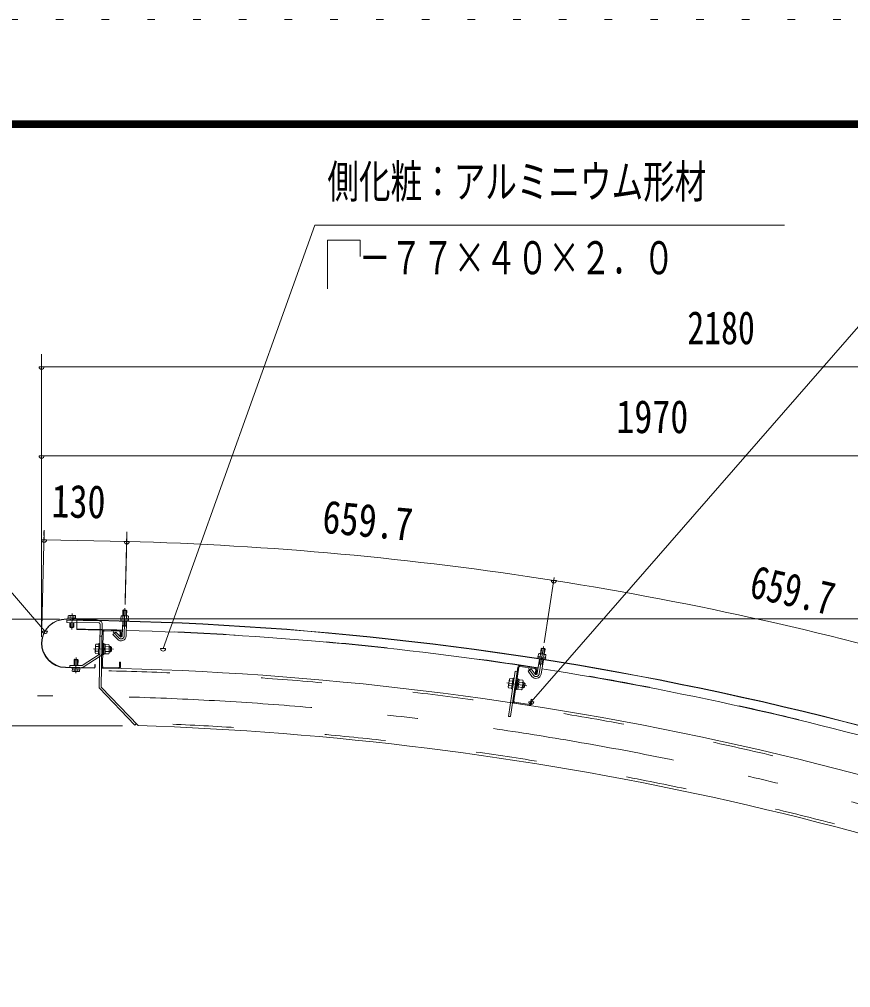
# Model space of a CAD drawing. Units: millimetres, scale not verified, with parts at other scales. Extents: x -25848 to 25858, y -10500 to 10500.
# Drawn here: x 15634 to 18906, y 6689 to 10500 of the extents above; entities that cross this region are included whole.
import ezdxf
from ezdxf.enums import TextEntityAlignment as Align

# ---------------------------------------------------------------- set-up
doc = ezdxf.new("R2010")
doc.units = ezdxf.units.MM
doc.header["$LTSCALE"] = 60
for name, pattern in [('USER2', [10, 4, -6]), ('USER3', [24, 12, -5, 2, -5]), ('USER4', [3, 0.5, -2.5])]:
    doc.linetypes.add(name, pattern=pattern)
for name, color, linetype, lineweight in [('0-6_2-02BOLD', 7, 'Continuous', 18), ('0-7_2-12HIDDEN', 3, 'USER2', 18), ('0-8_2-22CENTER', 3, 'USER3', 18), ('0-9_2-42THIN', 4, 'Continuous', 18), ('0-A_2-52DIM', 3, 'Continuous', 18), ('0-C_F-F1PAPER', 5, 'Continuous', 18), ('0-D_F-E_J_ADD', 5, 'USER4', 18)]:
    doc.layers.add(name, color=color, linetype=linetype, lineweight=lineweight)
doc.styles.add('ＭＳ ゴシック', font='')
doc.styles.get('ＭＳ ゴシック').set_extended_font_data('MS Gothic')

msp = doc.modelspace()

# ---------------------------------------------------------------- linework, layer by layer
at = {"layer": '0-6_2-02BOLD'}
for p, q in [((16041.5, 8152.91), (16042.05, 8173.27)), ((16044.61, 8175.71), (16042.05, 8173.27)), ((16057.04, 8172.87), (16042.05, 8173.27)), ((16054.61, 8175.44), (16044.61, 8175.71)), ((16057.04, 8172.87), (16054.61, 8175.44)), ((16056.5, 8152.51), (16057.04, 8172.87)), ((15819.29, 8138.85), (15936.02, 8136.51)), ((15936.04, 8137.76), (15819.31, 8140.1)), ((15820.96, 8134.81), (15820.8, 8126.82)), ((15947.77, 8124.28), (15820.8, 8126.82)), ((15947.93, 8132.27), (15820.96, 8134.81)), ((15826.88, 8152.69), (15826.71, 8143.95)), ((15829.09, 8153.91), (15826.88, 8152.69)), ((15853.59, 8153.42), (15829.09, 8153.91)), ((15832.94, 8108.82), (15833.3, 8126.57)), ((15833.45, 8134.57), (15833.54, 8138.56)), ((15834.1, 8152.54), (15833.92, 8143.81)), ((15847.94, 8108.52), (15848.29, 8126.27)), ((15848.53, 8152.26), (15848.35, 8143.52)), ((15848.45, 8134.26), (15848.53, 8138.26)), ((15856.76, 8143.35), (15856.68, 8139.35)), ((15860.99, 8136.12), (15860.53, 8098.63)), ((15936.04, 8137.76), (15936.02, 8136.51)), ((15952.67, 8119.18), (15947.67, 7868.91)), ((15960.67, 8119.02), (15955.73, 7872.07)), ((16033.04, 8140.63), (16032.95, 8136.88)), ((16032.95, 8136.88), (16064.18, 8136.04)), ((16034.14, 8136.85), (16034.03, 8132.85)), ((16034.03, 8132.85), (16062.88, 8132.08)), ((16036.75, 8153.04), (16061.24, 8152.38)), ((16039.38, 8073.88), (16040.92, 8131.41)), ((16041.75, 8151.64), (16041.45, 8140.41)), ((16054.38, 8073.48), (16055.92, 8131.01)), ((16056.18, 8151.25), (16055.88, 8140.02)), ((16061.24, 8152.38), (16063.39, 8151.06)), ((16062.99, 8136.08), (16062.88, 8132.08)), ((16063.39, 8151.06), (16063.09, 8139.82)), ((15847.93, 8108.52), (15832.94, 8108.82)), ((15835.39, 8106.27), (15832.94, 8108.82)), ((15835.39, 8106.27), (15845.39, 8106.07)), ((15847.93, 8108.52), (15845.39, 8106.07)), ((15964.07, 8088.94), (15961.39, 7954.97)), ((15968.15, 8092.86), (16027.14, 8091.68)), ((15968.23, 8096.86), (16027.21, 8095.68)), ((16013.56, 8088.71), (16002.67, 8078.39)), ((16030.75, 8070.57), (16013.56, 8088.71)), ((16031.06, 8087.6), (16030.71, 8070.61)), ((16035.05, 8087.52), (16034.72, 8070.53)), ((16040.43, 8112.99), (16055.43, 8112.59)), ((15933.3, 8038.3), (15935.1, 8041.28)), ((15935.1, 8041.28), (15947.11, 8041.04)), ((15947.16, 8043.52), (15946.3, 8001.03)), ((15947.16, 8043.52), (15951.15, 8043.44)), ((15959.73, 8072.03), (15951.73, 8072.19)), ((15967.15, 8043.12), (15963.15, 8043.2)), ((15967.12, 8041.37), (15972.12, 8041.27)), ((15972.12, 8041.27), (15971.34, 8002.28)), ((16019.86, 8060.25), (16002.67, 8078.39)), ((16030.71, 8070.61), (16034.72, 8070.53)), ((15934.54, 8013.14), (15946.55, 8012.9)), ((15934.91, 8031.9), (15946.92, 8031.66)), ((15971.72, 8021.78), (15966.63, 8016.88)), ((15966.73, 8021.88), (15971.83, 8026.78)), ((15986.04, 8012.11), (15971.54, 8012.4)), ((15986.42, 8030.87), (15971.91, 8031.16)), ((15986.61, 8040.25), (15972.1, 8040.54)), ((15988.29, 8037.2), (15986.61, 8040.25)), ((15993.17, 8031.35), (15988.18, 8031.45)), ((15993.17, 8031.35), (15992.77, 8011.35)), ((15993.17, 8031.35), (15996.84, 8027.52)), ((15996.6, 8015.03), (15996.84, 8027.52)), ((17680.65, 8004.17), (17704.86, 8000.37)), ((17685.35, 8003.44), (17688.51, 8023.56)), ((17703.32, 8021.24), (17688.51, 8023.56)), ((17700.17, 8001.11), (17703.32, 8021.24)), ((15850.34, 7978.95), (15849.91, 7957.2)), ((15850.35, 7978.95), (15852.9, 7981.39)), ((15850.35, 7978.95), (15865.34, 7978.64)), ((15862.89, 7981.19), (15852.9, 7981.39)), ((15862.89, 7981.19), (15865.34, 7978.64)), ((15865.34, 7978.64), (15864.91, 7956.9)), ((15881.26, 7957.41), (15948.06, 8000.04)), ((15885.56, 7950.67), (15952.37, 7993.3)), ((15946.3, 8001.03), (15950.31, 8000.95)), ((15966.34, 8002.38), (15971.34, 8002.28)), ((16028.71, 7970.63), (16028.37, 7953.63)), ((16028.71, 7970.63), (16032.71, 7970.55)), ((16032.71, 7970.55), (16032.37, 7953.55)), ((17673.09, 7925.33), (17682.01, 7982.19)), ((17675.98, 7988.46), (17675.35, 7984.51)), ((17675.35, 7984.51), (17703.88, 7980.03)), ((17675.38, 7992.35), (17706.26, 7987.5)), ((17685.43, 8002.15), (17683.69, 7991.05)), ((17687.91, 7923.01), (17696.83, 7979.87)), ((17699.69, 7999.91), (17697.95, 7988.81)), ((17704.49, 7983.98), (17703.88, 7980.03)), ((17704.86, 8000.37), (17706.82, 7998.79)), ((17706.82, 7998.79), (17705.08, 7987.69)), ((17706.26, 7987.5), (17705.67, 7983.8)), ((15815.48, 7948.64), (15928.46, 7946.38)), ((15815.51, 7949.89), (15928.49, 7947.63)), ((15841.52, 7944.11), (15841.6, 7948.11)), ((15844.7, 7934.05), (15869.19, 7933.56)), ((15849.75, 7935.21), (15849.93, 7943.95)), ((15864.19, 7934.92), (15864.36, 7943.66)), ((15869.19, 7933.56), (15871.4, 7934.78)), ((15871.4, 7934.78), (15871.58, 7943.51)), ((15931.26, 7961.32), (15931.03, 7950.08)), ((15931.26, 7961.32), (15932.51, 7961.3)), ((15932.51, 7961.3), (15932.29, 7950.05)), ((15965.23, 7946.89), (16024.22, 7945.71)), ((15965.31, 7950.89), (16024.29, 7949.71)), ((17585.95, 7934.92), (17559.25, 7756.91)), ((17596.38, 7950.55), (17567.16, 7755.72)), ((17600.34, 7949.95), (17580.46, 7817.43)), ((17593.86, 7933.73), (17585.95, 7934.92)), ((17604.88, 7953.31), (17663.23, 7944.56)), ((17605.48, 7957.27), (17663.83, 7948.52)), ((17649.38, 7943.36), (17637.26, 7934.53)), ((17651.98, 7914.32), (17637.26, 7934.53)), ((17664.11, 7923.16), (17649.38, 7943.36)), ((17666.6, 7940.02), (17664.08, 7923.2)), ((17670.55, 7939.42), (17668.03, 7922.61)), ((17679.15, 7963.99), (17693.98, 7961.66)), ((17563.31, 7903.68), (17558.64, 7872.53)), ((17564.09, 7897.13), (17575.97, 7895.34)), ((17577.73, 7907.08), (17581.68, 7906.49)), ((17597.5, 7904.11), (17593.55, 7904.71)), ((17602.19, 7901.64), (17596.41, 7863.07)), ((17597.25, 7902.38), (17602.19, 7901.64)), ((17615.04, 7889.48), (17600.69, 7891.64)), ((17616.43, 7898.76), (17602.08, 7900.91)), ((17617.71, 7895.52), (17616.43, 7898.76)), ((17621.8, 7889.09), (17616.85, 7889.84)), ((17621.8, 7889.09), (17618.83, 7869.32)), ((17621.8, 7889.09), (17624.95, 7884.83)), ((17664.08, 7923.2), (17668.03, 7922.61)), ((16101.37, 7720.48), (15955.73, 7872.07)), ((17558.64, 7872.53), (17559.92, 7869.29)), ((17559.92, 7869.29), (17571.79, 7867.51)), ((17561.31, 7878.57), (17573.18, 7876.79)), ((17591.46, 7863.82), (17596.41, 7863.07)), ((17599.3, 7882.36), (17593.61, 7878.15)), ((17594.35, 7883.1), (17600.04, 7887.3)), ((17612.26, 7870.93), (17597.91, 7873.08)), ((17618.83, 7869.32), (17613.89, 7870.06)), ((17623.1, 7872.47), (17618.83, 7869.32)), ((17623.1, 7872.47), (17624.95, 7884.83)), ((17583.83, 7812.89), (17642.18, 7804.13)), ((17649.24, 7824.31), (17646.72, 7807.5)), ((17649.24, 7824.31), (17653.2, 7823.72)), ((17653.2, 7823.72), (17650.68, 7806.9)), ((17583.23, 7808.93), (17641.58, 7800.18)), ((17559.25, 7756.91), (17567.16, 7755.72))]:
    msp.add_line(p, q, dxfattribs=at)
for points in [[(15856.76, 8143.35), (15825.52, 8143.98), (15825.44, 8139.98)], [(15853.59, 8153.42), (15855.74, 8152.11), (15855.57, 8143.38)], [(16033.04, 8140.63), (16064.28, 8139.79), (16064.18, 8136.04)], [(16036.75, 8153.04), (16034.54, 8151.84), (16034.24, 8140.6)], [(15967.15, 8043.12), (15966.3, 8000.63), (15962.3, 8000.71)], [(15933.3, 8038.3), (15932.67, 8006.81), (15934.35, 8003.76), (15946.36, 8003.52)], [(15988.29, 8037.2), (15987.66, 8005.71), (15985.86, 8002.72), (15971.35, 8003.02)], [(15996.6, 8015.03), (15992.77, 8011.35), (15987.77, 8011.45)], [(17680.65, 8004.17), (17678.3, 8003.27), (17676.56, 7992.16)], [(17703.32, 8021.24), (17701.24, 8024.09), (17691.36, 8025.65), (17688.51, 8023.56)], [(17675.38, 7992.35), (17674.8, 7988.64), (17705.67, 7983.8)], [(15878.47, 7956.63), (15832.41, 7957.55), (15832.26, 7949.55)], [(15841.52, 7944.11), (15872.77, 7943.49), (15872.85, 7947.49)], [(15844.7, 7934.05), (15842.54, 7935.35), (15842.71, 7944.09)], [(17563.31, 7903.68), (17565.48, 7906.4), (17577.36, 7904.62)], [(17577.73, 7907.08), (17571.43, 7865.05), (17575.38, 7864.46)], [(17597.5, 7904.11), (17591.21, 7862.08), (17587.25, 7862.68)], [(17617.71, 7895.52), (17613.04, 7864.37), (17610.87, 7861.65), (17596.52, 7863.8)], [(16094.29, 7727.84), (16088.52, 7722.3), (15947.67, 7868.91)]]:
    msp.add_lwpolyline(points, dxfattribs=at)
for centre, radius, start, end in [((15817.4, 8044.37), 95.75, 88.854, 268.854), ((15817.4, 8044.37), 94.5, 88.854, 268.854), ((15830.4, 8148.09), 5.79, 50.30775, 88.854), ((15840.91, 8132.39), 21.27, 69.02267, 108.68311), ((15852.05, 8147.65), 5.79, 88.854, 127.38544), ((15705, -4661.8), 12797.62, 65.66528, 89.30167), ((15705, -4661.8), 12798.88, 65.66528, 89.30167), ((15947.67, 8119.28), 5, 358.854, 88.854), ((15947.67, 8119.28), 13, 358.854, 88.854), ((16038.02, 8147.21), 5.79, 49.93085, 88.46228), ((16048.43, 8131.44), 21.27, 68.63316, 108.29361), ((16059.66, 8146.63), 5.79, 88.46228, 127.00851), ((15705, -4661.8), 12761.37, 88.49597, 89.30167), ((15968.07, 8088.86), 8, 88.854, 178.854), ((15968.07, 8088.86), 4, 88.854, 178.854), ((16027.06, 8087.68), 4, 358.854, 88.854), ((16027.06, 8087.68), 8, 358.854, 88.854), ((15705, -4661.8), 12761.37, 81.1133, 88.42862), ((16034.38, 8074.01), 20, 223.46228, 358.48836), ((16034.38, 8074.01), 5, 223.46228, 358.51442), ((15939.89, 8008.34), 7.19, 138.12717, 178.854), ((15959.13, 8022.03), 26.15, 157.82858, 199.87939), ((15940.46, 8036.48), 7.19, 178.854, 219.58083), ((15945.37, 8004.26), 5, 302.54407, 358.854), ((15945.37, 8004.26), 13, 302.54407, 358.854), ((15961.83, 8021.98), 26.15, 337.82858, 19.87941), ((15980.51, 8007.52), 7.19, 358.854, 39.58083), ((15981.07, 8035.67), 7.19, 318.12717, 358.854), ((17681.16, 7998.23), 5.79, 42.54817, 81.07961), ((17689.46, 7981.26), 21.27, 61.25049, 100.91093), ((17702.55, 7994.88), 5.79, 81.07961, 119.62584), ((15846.24, 7939.81), 5.79, 268.854, 307.38544), ((15857.37, 7955.08), 21.27, 249.02267, 288.68311), ((15867.88, 7939.38), 5.79, 230.30775, 268.854), ((15878.57, 7961.63), 13, 268.854, 302.54407), ((15878.57, 7961.63), 5, 268.854, 302.54407), ((15928.53, 7950.13), 3.75, 268.854, 358.854), ((15928.53, 7950.13), 2.5, 268.854, 358.854), ((15705, -4661.8), 12611.38, 65.80466, 88.854), ((15965.39, 7954.89), 8, 178.854, 268.854), ((15965.39, 7954.89), 4, 178.854, 268.854), ((16024.38, 7953.71), 8, 268.854, 358.854), ((16024.38, 7953.71), 4, 268.854, 358.854), ((17604.29, 7949.36), 8, 81.47133, 171.47133), ((17604.29, 7949.36), 4, 81.47133, 171.47133), ((17662.64, 7940.61), 4, 351.47133, 81.47133), ((17662.64, 7940.61), 8, 351.47133, 81.47133), ((15705, -4661.8), 12761.37, 73.73062, 81.04594), ((17586.84, 7884.23), 26.15, 150.44592, 192.49673), ((17570.18, 7900.96), 7.19, 171.47133, 212.19815), ((17589.51, 7883.83), 26.15, 330.44592, 12.49673), ((17610.35, 7894.93), 7.19, 310.74449, 351.47133), ((17668.15, 7926.1), 20, 216.07961, 351.10568), ((17668.15, 7926.1), 5, 216.07961, 351.13176), ((17566, 7873.12), 7.19, 130.74449, 171.47133), ((17606.17, 7867.1), 7.19, 351.47133, 32.19815), ((17584.42, 7816.84), 8, 171.47133, 261.47133), ((17584.42, 7816.84), 4, 171.47133, 261.47133), ((17642.77, 7808.09), 8, 261.47133, 351.47133), ((17642.77, 7808.09), 4, 261.47133, 351.47133), ((15705, -4661.8), 12388.63, 67.05199, 88.16655)]:
    msp.add_arc(centre, radius, start, end, dxfattribs=at)
at = {"layer": '0-7_2-12HIDDEN'}
for radius, start, end in [(12762.62, 88.49596, 89.30167), (12762.62, 81.1133, 88.42862), (12600.87, 65.80389, 88.854), (12762.62, 73.73062, 81.04594), (12399.12, 67.01985, 88.21622)]:
    msp.add_arc((15705, -4661.8), radius, start, end, dxfattribs=at)
at = {"layer": '0-8_2-22CENTER'}
for p, q in [((15841.49, 8161.16), (15840.24, 8098.67)), ((16049.8, 8182.45), (16046.88, 8073.67)), ((16002.95, 8089), (16025.31, 8065.41)), ((15925.49, 8022.7), (16004.22, 8021.13)), ((17697.37, 8031.66), (17680.5, 7924.16)), ((15856.79, 7926.31), (15858.04, 7988.79)), ((17638.91, 7945.01), (17658.05, 7918.74)), ((17631.44, 7877.54), (17553.56, 7889.22))]:
    msp.add_line(p, q, dxfattribs=at)
for centre, radius, start, end in [((16034.38, 8074.01), 12.5, 223.4623, 358.4623), ((17668.15, 7926.1), 12.5, 216.07962, 351.07962), ((15705, -4661.8), 12500, 65.24121, 90)]:
    msp.add_arc(centre, radius, start, end, dxfattribs=at)
at = {"layer": '0-9_2-42THIN'}
for p, q in [((16043.5, 8152.85), (16044.1, 8175.22)), ((16054.5, 8152.56), (16055.1, 8174.92)), ((15835.29, 8126.53), (15834.9, 8106.78)), ((15835.53, 8138.52), (15835.45, 8134.52)), ((15846.29, 8126.3), (15845.9, 8106.56)), ((15846.53, 8138.3), (15846.45, 8134.3)), ((16053.42, 8112.64), (16053.92, 8131.07)), ((16055.33, 8109.12), (16053.42, 8112.64)), ((15987.82, 8013.95), (15995.32, 8013.8)), ((15988.12, 8028.95), (15995.62, 8028.8)), ((17687.32, 8003.13), (17690.79, 8025.23)), ((17698.19, 8001.42), (17701.66, 8023.52)), ((15851.91, 7957.16), (15852.38, 7980.91)), ((15862.91, 7956.94), (15863.38, 7980.68)), ((17692, 7961.97), (17694.85, 7980.18)), ((17693.44, 7958.24), (17692, 7961.97)), ((17614.26, 7872.53), (17621.68, 7871.42)), ((17616.49, 7887.36), (17623.9, 7886.25))]:
    msp.add_line(p, q, dxfattribs=at)
for points in [[(16040.34, 8109.53), (16042.43, 8112.94), (16042.93, 8131.36)], [(17678.62, 7960.56), (17681.13, 7963.68), (17683.99, 7981.89)]]:
    msp.add_lwpolyline(points, dxfattribs=at)
at = {"layer": '0-A_2-52DIM'}
for p, q in [((19283.99, 9689.93), (17649.35, 7814.39)), ((15721.65, 8069.37), (15721.65, 9182.46)), ((15731.65, 9132.46), (15711.65, 9132.46)), ((21171.65, 9132.46), (15721.65, 9132.46)), ((15046.65, 8889.93), (15734.78, 8092.25)), ((15731.65, 8782.47), (15711.65, 8782.47)), ((15721.65, 8782.47), (21171.65, 8782.47)), ((15722.83, 8104.68), (15732.23, 8489.38)), ((15731.48, 8451.89), (15730.44, 8484.95)), ((16050.53, 8214.19), (16057.6, 8482.87)), ((15741.48, 8451.89), (15721.48, 8451.89)), ((16056.85, 8445.38), (15731.48, 8451.89)), ((16066.86, 8445.38), (16046.86, 8445.38)), ((16057.17, 8457.15), (16050.19, 8197.1)), ((17699.64, 8046.14), (17739.98, 8303.15)), ((17748.16, 8291.51), (17728.16, 8291.51)), ((15792.4, 8139.93), (14221.65, 8139.93)), ((15842.4, 8140.12), (20021.99, 8140.12)), ((15744.78, 8092.25), (15724.78, 8092.25)), ((16209.82, 8023.4), (16189.82, 8023.4)), ((17659.35, 7814.39), (17639.35, 7814.39)), ((16040.02, 7719.93), (14571.65, 7719.93))]:
    msp.add_line(p, q, dxfattribs=at)
for points in [[(18646.65, 9689.93), (16796.65, 9689.93), (16199.82, 8023.4)], [(16846.65, 9439.93), (16846.65, 9631.38), (16975.43, 9631.38), (16975.43, 9566.98)]]:
    msp.add_lwpolyline(points, dxfattribs=at)
for centre, radius, start, end in [((15721.65, 9132.46), 10, 180, 0), ((15721.65, 8782.47), 10, 180, 0), ((15731.48, 8451.89), 10, 180, 0), ((16056.86, 8445.38), 10, 180, 0), ((15704.98, -4661.88), 13111.98, 81.07959, 88.46222), ((17738.16, 8291.51), 10, 180, 0), ((15704.98, -4661.88), 13111.99, 73.69698, 81.07959), ((15734.78, 8092.25), 10, 180, 0), ((16199.82, 8023.4), 10, 180, 0), ((17649.35, 7814.39), 10, 180, 0)]:
    msp.add_arc(centre, radius, start, end, dxfattribs=at)
at = {"layer": '0-C_F-F1PAPER'}
for p, q in [((-3341.94, 10100), (25358.06, 10100)), ((-3339.44, 10097.5), (25355.56, 10097.5)), ((-3336.94, 10095), (25353.06, 10095)), ((-3334.44, 10092.5), (25350.56, 10092.5)), ((-3331.94, 10090), (25348.06, 10090)), ((-3329.44, 10087.5), (25345.56, 10087.5)), ((-3326.94, 10085), (25343.06, 10085)), ((-3324.44, 10082.5), (25340.56, 10082.5)), ((-3321.94, 10080), (25338.06, 10080)), ((-3319.44, 10077.5), (25335.56, 10077.5)), ((-3316.94, 10075), (25333.06, 10075))]:
    msp.add_line(p, q, dxfattribs=at)
at = {"layer": '0-D_F-E_J_ADD'}
msp.add_line((-3841.94, 10500), (25858.06, 10500), dxfattribs=at)

# ---------------------------------------------------------------- texts
at = {"layer": '0-A_2-52DIM', "color": 7, "style": 'ＭＳ ゴシック'}
for s, width, p in [('側化粧：アルミニウム形材', 0.7, (16846.65, 9757.7)), ('\u3000－７７×４０×２．０', 0.7, (16846.65, 9457.7)), ('2180', 0.75, (18263.61, 9182.46)), ('1970', 0.8, (17983.96, 8832.46))]:
    msp.add_text(s, height=130.2, dxfattribs=dict(at, width=width)).set_placement(p, align=Align.BOTTOM_LEFT)
for s, rotation, width, p in [('130', 358.854, 0.8, (15758.78, 8501.35)), ('659.7', 354.771, 0.8, (16819.51, 8440.55)), ('659.7', 347.388, 0.75, (18493.87, 8188.73))]:
    msp.add_text(s, height=130.2, rotation=rotation, dxfattribs=dict(at, width=width)).set_placement(p, align=Align.BOTTOM_LEFT)

doc.saveas('drawing.dxf')
